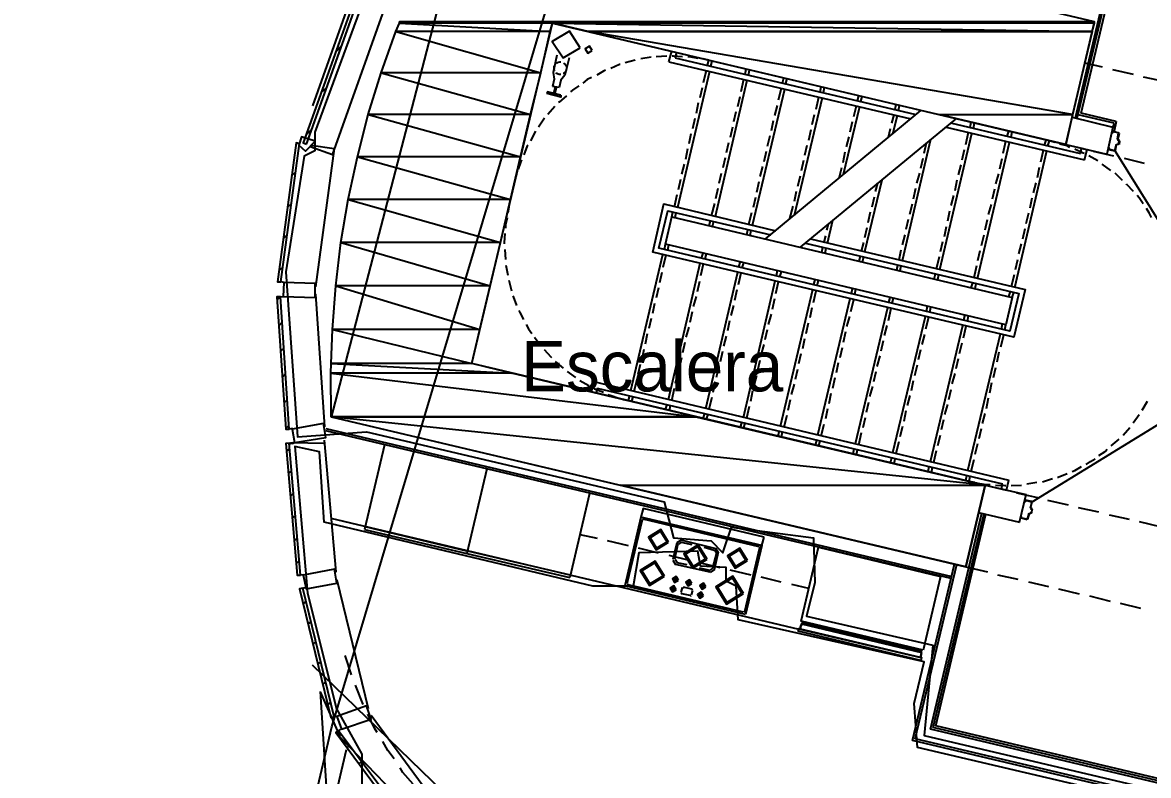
# Model space of a CAD drawing. Header units: feet. Extents: x -84 to 198, y -22 to 181.
# Drawn here: x 21.01 to 47.82, y 112.22 to 130.15 of the extents above; entities that cross this region are included whole.
import ezdxf
from ezdxf.enums import TextEntityAlignment as Align

# ---------------------------------------------------------------- set-up
doc = ezdxf.new("R2010")
doc.units = ezdxf.units.FT
for name, color, linetype in [('A-AREA-COMUN', 252, 'CONTINUOUS'), ('A-AREA-UNIDAD', 30, 'CONTINUOUS'), ('A-LINEA', 7, 'CONTINUOUS'), ('A-MURO-CONCRETO', 8, 'CONTINUOUS'), ('A-NOMBRE-ESPACIO', 2, 'CONTINUOUS')]:
    doc.layers.add(name, color=color, linetype=linetype)

msp = doc.modelspace()

# ---------------------------------------------------------------- linework, layer by layer
at = {"layer": 'A-AREA-COMUN'}
msp.add_lwpolyline([(29.28, 131.0933), (27.968, 127.5378), (27.968, 127.0933), (27.712, 126.9689), (27.28, 124.2133), (27.552, 120.2844), (29.2, 120.4089), (36.288, 118.7378), (36.512, 117.8844), (37.408, 117.8133), (37.68, 117.5289), (37.888, 118.1333), (39.84, 117.8844), (39.872, 116.8178), (39.68, 116.0178), (42.688, 115.3244), (42.48, 113.1733), (60.16, 109.0133)], dxfattribs=at)
at = {"layer": 'A-AREA-UNIDAD'}
msp.add_lwpolyline([(59.92, 108.7644), (42.32, 112.8889), (42.24, 113.9378), (42.48, 114.9333), (38.048, 115.9289), (38, 116.7289), (37.76, 116.8533), (37.76, 117.1733), (37.152, 117.2089), (37.088, 117.5644), (35.68, 117.5289), (35.552, 116.7289), (34.592, 116.7289), (28.192, 118.2578), (28.08, 119.9289), (27.488, 120.0533), (27.792, 116.5689), (28.48, 113.8133), (29.088, 112.7289), (29.088, 112.0178)], dxfattribs=at)
at = {"layer": 'A-LINEA'}
for p, q in [((36.6881, 141.2357), (28.3665, 113.3809)), ((36.6881, 141.2357), (28.3665, 113.3809)), ((36.6881, 141.2357), (28.3665, 113.3809)), ((31.7159, 133.6567), (28.3582, 120.754)), ((46.08, 127.8844), (47.4267, 133.6044)), ((46.12, 127.8711), (47.4667, 133.5378)), ((46.2133, 127.9911), (47.5067, 133.4711)), ((27.92, 128.1644), (28.9067, 130.9378)), ((28.3867, 127.0044), (29.6667, 130.5911)), ((28.48, 129.4711), (28.6133, 129.6044)), ((34.0267, 129.3111), (33.92, 128.8978)), ((35.6, 129.2578), (35.36, 129.1911)), ((35.9733, 129.3244), (35.7333, 129.2844)), ((36.3467, 129.3511), (36.0933, 129.3378)), ((36.4, 129.2178), (36.4667, 129.4711)), ((36.5467, 129.3111), (36.5867, 129.4311)), ((36.5467, 129.3111), (42.28, 127.9644)), ((37.3467, 129.2578), (37.2133, 129.2844)), ((37.32, 129.1378), (37.3467, 129.2578)), ((36.4, 129.2178), (42.16, 127.8578)), ((36.6133, 125.7511), (37.3733, 128.9911)), ((37.2267, 128.7244), (37.2933, 129.0178)), ((37.4, 129.1111), (37.4267, 129.2311)), ((38.2133, 128.9244), (38.24, 129.0444)), ((38.2933, 128.8978), (38.32, 129.0178)), ((46.3067, 129.1911), (46.72, 129.0978)), ((46.96, 129.0311), (47.4533, 128.9244)), ((33.6667, 128.8044), (33.6267, 128.6311)), ((37.5067, 125.5378), (38.2667, 128.7778)), ((38.12, 128.5111), (38.1867, 128.8044)), ((39.1067, 128.7111), (39.1333, 128.8311)), ((39.1867, 128.6978), (39.2133, 128.8178)), ((47.6933, 128.8578), (48.1867, 128.7511)), ((28.12, 128.4844), (28.2533, 128.6044)), ((33.7867, 128.6044), (33.6267, 128.6311)), ((33.6933, 128.6178), (33.6533, 128.4578)), ((33.72, 128.6178), (33.68, 128.4578)), ((37.1467, 128.3644), (37.2, 128.6044)), ((38.3867, 125.3244), (39.16, 128.5644)), ((39.0133, 128.3111), (39.08, 128.5911)), ((40, 128.4978), (40.0267, 128.6178)), ((40.08, 128.4844), (40.1067, 128.6044)), ((37.0533, 127.9911), (37.1067, 128.2444)), ((38.04, 128.1511), (38.0933, 128.3911)), ((38.92, 127.9378), (38.9867, 128.1778)), ((39.3867, 125.5644), (40.0533, 128.3644)), ((39.9067, 128.0844), (39.9733, 128.3778)), ((40.8933, 128.2844), (40.92, 128.4044)), ((40.9733, 128.2711), (41, 128.3911)), ((41.7867, 128.0844), (41.8133, 128.2044)), ((41.8667, 128.0578), (41.8933, 128.1778)), ((33.68, 128.1511), (33.52, 127.9644)), ((37.9467, 127.7911), (38, 128.0311)), ((38.6933, 124.9911), (42.4, 128.0578)), ((39.8133, 127.7244), (39.8667, 127.9644)), ((40.56, 126.5378), (40.9467, 128.1511)), ((40.8, 127.9111), (40.8667, 128.1644)), ((41.7067, 127.7511), (41.76, 127.9511)), ((41.7333, 127.4978), (41.84, 127.9378)), ((47, 127.7511), (46.1467, 127.9511)), ((47.0533, 127.7911), (46.2133, 127.9911)), ((33.44, 127.8711), (33.2933, 127.6578)), ((36.9733, 127.6311), (37.0267, 127.8711)), ((37.8667, 127.4178), (37.92, 127.6711)), ((38.84, 127.5778), (38.8933, 127.8178)), ((39.5333, 124.8044), (43.24, 127.8578)), ((40.72, 127.5511), (40.7733, 127.7911)), ((41.6267, 127.4178), (41.68, 127.6311)), ((43, 127.6578), (46.2933, 126.8844)), ((43.1067, 127.7644), (46.2, 127.0311)), ((43.5733, 127.6578), (43.6, 127.7778)), ((43.6533, 127.6311), (43.68, 127.7644)), ((46, 127.8978), (46.9733, 127.6578)), ((46.9733, 127.6578), (46.8267, 127.0178)), ((47, 127.7511), (46.9733, 127.6711)), ((47.0533, 127.7911), (47, 127.5644)), ((27.7733, 127.4844), (27.9067, 127.6178)), ((33.2267, 127.5644), (33.1067, 127.3378)), ((36.88, 127.2711), (36.9333, 127.5111)), ((38.7467, 127.2044), (38.8133, 127.4578)), ((39.7333, 127.3511), (39.7867, 127.6044)), ((40.6267, 127.1911), (40.6933, 127.4311)), ((41.96, 124.4844), (42.64, 127.3778)), ((42.8533, 124.2711), (43.6133, 127.5111)), ((43.4667, 127.2444), (43.5333, 127.5378)), ((44.4533, 127.4444), (44.4933, 127.5644)), ((44.5467, 127.4311), (44.5733, 127.5511)), ((46.9733, 127.5644), (47.12, 127.5244)), ((46.9733, 127.5511), (46.9733, 127.5511)), ((47.0805, 127.3757), (47.0954, 127.3516)), ((47.0933, 127.3644), (47.1333, 127.3511)), ((47.1067, 127.5244), (47.1067, 127.5244)), ((27.52, 127.2444), (27.5467, 127.2711)), ((28.3867, 127.0044), (27.8533, 127.1911)), ((36.8, 126.8978), (36.8533, 127.1511)), ((37.7733, 127.0578), (37.8267, 127.2978)), ((39.64, 126.9911), (39.6933, 127.2311)), ((42.48, 127.0444), (42.5333, 127.2844)), ((43.3867, 126.8844), (43.44, 127.1244)), ((43.7467, 124.0578), (44.5067, 127.2978)), ((44.36, 127.0444), (44.4267, 127.3244)), ((44.64, 123.8444), (45.4, 127.0978)), ((45.2533, 126.8311), (45.32, 127.1111)), ((45.3467, 127.2311), (45.3867, 127.3511)), ((45.4267, 127.2178), (45.4667, 127.3378)), ((45.5867, 127.2978), (45.4667, 127.3378)), ((45.8533, 127.2444), (46.8267, 127.0178)), ((45.8533, 127.2444), (46.2667, 127.1511)), ((46.2, 127.0311), (46.2267, 127.1511)), ((46.2267, 127.1511), (46.36, 127.1244)), ((46.2933, 126.8844), (46.36, 127.1244)), ((47.0533, 127.2444), (47.0267, 127.0978)), ((47.0779, 127.2572), (47.0539, 127.2424)), ((47.1067, 127.2578), (47.1067, 127.2578)), ((47.12, 127.3378), (47.12, 127.3378)), ((47.1333, 127.3378), (47.12, 127.2444)), ((37.6933, 126.6978), (37.7467, 126.9378)), ((38.6667, 126.8444), (38.72, 127.0844)), ((39.56, 126.6311), (39.6133, 126.8711)), ((40.5467, 126.8178), (40.6, 127.0711)), ((42.4, 126.6844), (42.4533, 126.9244)), ((44.28, 126.6711), (44.3333, 126.9111)), ((46.6133, 126.8578), (46.4, 126.9778)), ((46.5067, 127.0844), (46.9867, 126.9778)), ((47.0274, 127.09), (49.2642, 123.4848)), ((47.24, 126.9244), (47.72, 126.8044)), ((27.4133, 126.4978), (27.5067, 126.5911)), ((36.7067, 126.5378), (36.7733, 126.7778)), ((37.6, 126.3244), (37.6533, 126.5644)), ((38.5733, 126.4844), (38.64, 126.7244)), ((40.4533, 126.4444), (40.52, 126.6978)), ((42.3067, 126.3244), (42.3733, 126.5644)), ((43.2933, 126.5244), (43.36, 126.7644)), ((45.1733, 126.4578), (45.2267, 126.7111)), ((46.92, 126.6311), (46.72, 126.7778)), ((47.2, 126.3911), (47.0267, 126.5644)), ((32.7733, 126.5378), (32.7333, 126.4044)), ((36.6267, 126.1778), (36.68, 126.4178)), ((38.4933, 126.1111), (38.5467, 126.3644)), ((39.4667, 126.2578), (39.5333, 126.4978)), ((41.0667, 124.6978), (41.48, 126.4044)), ((41.32, 126.1244), (41.3733, 126.3244)), ((43.2133, 126.1511), (43.2667, 126.4044)), ((44.1867, 126.3111), (44.2533, 126.5511)), ((45.08, 126.0978), (45.1467, 126.3378)), ((36.5333, 125.7644), (36.6, 126.0578)), ((37.52, 125.9644), (37.5733, 126.2044)), ((39.3867, 125.8978), (39.44, 126.1378)), ((42.2267, 125.9511), (42.28, 126.2044)), ((43.12, 125.7911), (43.1867, 126.0311)), ((44.1067, 125.9511), (44.16, 126.1911)), ((27.32, 125.7511), (27.4133, 125.8444)), ((37.4133, 125.5511), (37.4933, 125.8444)), ((38.4133, 125.7511), (38.4667, 125.9911)), ((39.28, 125.4844), (39.36, 125.7778)), ((41.24, 125.7644), (41.2933, 126.0044)), ((42.1333, 125.5911), (42.2, 125.8311)), ((44.0133, 125.5778), (44.08, 125.8178)), ((45, 125.7378), (45.0533, 125.9778)), ((32.5867, 125.7511), (32.56, 125.6178)), ((36.4667, 125.5244), (36.4933, 125.6444)), ((36.5467, 125.5111), (36.5733, 125.6311)), ((38.3067, 125.3511), (38.3733, 125.6311)), ((41.1467, 125.3911), (41.2, 125.6444)), ((43.04, 125.4311), (43.0933, 125.6711)), ((44.9067, 125.3644), (44.9733, 125.6178)), ((37.36, 125.3111), (37.3867, 125.4311)), ((37.44, 125.2978), (37.4667, 125.4178)), ((38.2533, 125.0978), (38.28, 125.2178)), ((40.16, 125.2044), (40.2, 125.3511)), ((40.1733, 124.8978), (40.3067, 125.4444)), ((41.0667, 125.0311), (41.12, 125.2711)), ((42.0533, 125.2311), (42.1067, 125.4711)), ((42.96, 125.0578), (43.0133, 125.2978)), ((43.9333, 125.2178), (43.9867, 125.4578)), ((44.8267, 125.0044), (44.88, 125.2444)), ((27.2133, 125.0044), (27.3067, 125.0978)), ((38.3333, 125.0844), (38.36, 125.2044)), ((40.0933, 124.9244), (40.1333, 125.0711)), ((41.96, 124.8578), (42.0267, 125.0978)), ((43.84, 124.8444), (43.9067, 125.0978)), ((32.4933, 124.7511), (32.5067, 124.5111)), ((36.2933, 124.7511), (36.32, 124.8711)), ((36.3733, 124.7378), (36.4, 124.8578)), ((40.04, 124.6844), (40.0667, 124.8044)), ((40.12, 124.6578), (40.1467, 124.7778)), ((40.9867, 124.7111), (41.04, 124.9111)), ((41.88, 124.4978), (41.9333, 124.7378)), ((42.8667, 124.6978), (42.92, 124.9378)), ((43.76, 124.4844), (43.8133, 124.7244)), ((44.7333, 124.6444), (44.8, 124.8844)), ((35.4933, 121.3911), (36.2533, 124.6311)), ((36.2667, 124.3244), (36.3333, 124.6178)), ((36.3867, 121.1778), (37.1467, 124.4178)), ((37.1733, 124.5378), (37.2133, 124.6578)), ((37.2667, 124.5244), (37.2933, 124.6444)), ((38.0667, 124.3378), (38.1067, 124.4578)), ((38.1467, 124.3111), (38.1867, 124.4311)), ((40.9333, 124.4711), (40.96, 124.5911)), ((41.0133, 124.4444), (41.04, 124.5778)), ((42.7733, 124.2844), (42.84, 124.5778)), ((44.6533, 124.2711), (44.7067, 124.5111)), ((27.12, 124.2444), (27.2133, 124.3378)), ((32.52, 124.3778), (32.56, 124.1378)), ((36.1867, 123.9644), (36.24, 124.2044)), ((37.16, 124.1244), (37.2267, 124.4044)), ((37.28, 120.9644), (38.04, 124.2044)), ((38.0533, 123.9111), (38.12, 124.1911)), ((38.96, 124.1244), (38.9867, 124.2444)), ((39.04, 124.0978), (39.08, 124.2178)), ((41.8267, 124.2578), (41.8533, 124.3778)), ((41.8267, 124.2578), (41.84, 124.3511)), ((41.9067, 124.2444), (41.9333, 124.3644)), ((42.72, 124.0444), (42.7467, 124.1644)), ((42.8, 124.0311), (42.8267, 124.1511)), ((43.6667, 124.0844), (43.7333, 124.3644)), ((44.56, 123.8711), (44.6267, 124.1511)), ((27.24, 123.9644), (27.16, 123.9778)), ((32.5867, 124.0178), (32.6533, 123.7644)), ((37.08, 123.7511), (37.1333, 123.9911)), ((38.1733, 120.7511), (38.9333, 124.0044)), ((38.9467, 123.6978), (39.0133, 123.9778)), ((39.8533, 123.9111), (39.88, 124.0311)), ((39.9333, 123.8844), (39.96, 124.0178)), ((43.6, 123.8311), (43.64, 123.9511)), ((43.6933, 123.8178), (43.72, 123.9378)), ((27.0667, 123.5511), (27.1467, 123.6178)), ((27.1467, 123.6178), (27.2267, 123.6311)), ((27.9867, 123.8578), (27.9733, 123.8578)), ((36.1067, 123.6044), (36.16, 123.8444)), ((36.9867, 123.3911), (37.0533, 123.6311)), ((37.9733, 123.5378), (38.0267, 123.7911)), ((39.0533, 120.5378), (39.8267, 123.7911)), ((39.84, 123.4844), (39.9067, 123.7644)), ((40.7467, 123.6978), (40.7733, 123.8178)), ((40.8267, 123.6844), (40.8533, 123.8044)), ((44.4933, 123.6311), (44.5333, 123.7511)), ((44.5733, 123.6044), (44.6133, 123.7244)), ((36.0133, 123.2311), (36.0667, 123.4711)), ((37.88, 123.1778), (37.9467, 123.4178)), ((38.8667, 123.3244), (38.92, 123.5778)), ((39.76, 123.1244), (39.8133, 123.3644)), ((39.9467, 120.3378), (40.72, 123.5778)), ((40.7333, 123.2711), (40.8, 123.5511)), ((40.84, 120.1244), (41.6133, 123.3644)), ((41.6267, 123.0578), (41.6933, 123.3511)), ((41.64, 123.4844), (41.6667, 123.6044)), ((41.72, 123.4711), (41.7467, 123.5911)), ((42.5333, 123.2711), (42.56, 123.4044)), ((42.6133, 123.2578), (42.64, 123.3778)), ((35.9333, 122.8711), (35.9867, 123.1111)), ((36.9067, 123.0178), (36.96, 123.2711)), ((38.7733, 122.9644), (38.84, 123.2044)), ((40.64, 122.9111), (40.7067, 123.1511)), ((41.7333, 119.9111), (42.5067, 123.1511)), ((42.52, 122.8578), (42.5867, 123.1378)), ((43.4267, 123.0711), (43.4533, 123.1911)), ((43.5067, 123.0444), (43.5333, 123.1644)), ((27.12, 122.9378), (27.1867, 123.0178)), ((36.8133, 122.6578), (36.88, 122.8978)), ((37.8, 122.8178), (37.8533, 123.0578)), ((38.6933, 122.6044), (38.7467, 122.8444)), ((39.6667, 122.7511), (39.72, 123.0044)), ((41.5333, 122.6978), (41.6, 122.9378)), ((42.6267, 119.6978), (43.4, 122.9378)), ((43.4133, 122.6444), (43.48, 122.9244)), ((44.32, 122.8578), (44.3467, 122.9778)), ((44.4, 122.8311), (44.4267, 122.9511)), ((35.84, 122.4978), (35.8933, 122.7511)), ((36.7333, 122.2978), (36.7867, 122.5378)), ((37.7067, 122.4444), (37.7733, 122.6844)), ((39.5867, 122.3911), (39.64, 122.6311)), ((40.56, 122.5378), (40.6133, 122.7911)), ((41.4533, 122.3378), (41.5067, 122.5778)), ((42.4267, 122.4844), (42.4933, 122.7244)), ((43.52, 119.4844), (44.2933, 122.7378)), ((44.3067, 122.4311), (44.3733, 122.7111)), ((27.16, 122.3244), (27.24, 122.4044)), ((35.76, 122.1378), (35.8133, 122.3778)), ((37.6267, 122.0844), (37.68, 122.3244)), ((38.6, 122.2311), (38.6667, 122.4844)), ((39.4933, 122.0311), (39.5467, 122.2711)), ((40.48, 122.1778), (40.5333, 122.4178)), ((42.3467, 122.1244), (42.4, 122.3644)), ((43.32, 122.2711), (43.3867, 122.5244)), ((44.2133, 122.0711), (44.2667, 122.3111)), ((33.6933, 122.0844), (33.88, 121.9244)), ((35.6667, 121.7778), (35.72, 122.0178)), ((36.6533, 121.9244), (36.7067, 122.1778)), ((38.52, 121.8711), (38.5733, 122.1111)), ((40.3867, 121.8178), (40.44, 122.0578)), ((41.36, 121.9644), (41.4267, 122.2178)), ((42.2533, 121.7511), (42.32, 122.0044)), ((43.24, 121.9111), (43.2933, 122.1511)), ((27.2, 121.7111), (27.28, 121.7911)), ((33.9733, 121.8444), (34.1733, 121.6978)), ((36.56, 121.5644), (36.6133, 121.8044)), ((37.5333, 121.7111), (37.6, 121.9644)), ((38.4267, 121.5111), (38.4933, 121.7511)), ((39.4133, 121.6578), (39.4667, 121.8978)), ((41.28, 121.6044), (41.3333, 121.8444)), ((43.1467, 121.5511), (43.2133, 121.7911)), ((44.1333, 121.6978), (44.1867, 121.9378)), ((34.28, 121.6311), (34.4933, 121.5111)), ((34.6, 121.6044), (34.5467, 121.3511)), ((34.6, 121.6044), (44.4933, 119.2578)), ((35.5733, 121.3644), (35.64, 121.6578)), ((37.4533, 121.3511), (37.5067, 121.5911)), ((39.32, 121.2978), (39.3867, 121.5378)), ((40.3067, 121.4444), (40.36, 121.6978)), ((41.1867, 121.2444), (41.2533, 121.4844)), ((42.1733, 121.3911), (42.2267, 121.6311)), ((44.04, 121.3378), (44.0933, 121.5778)), ((34.6933, 121.4444), (34.6667, 121.3244)), ((34.6933, 121.4444), (44.3467, 119.1644)), ((35.44, 121.1511), (35.4667, 121.2711)), ((35.52, 121.1244), (35.5467, 121.2444)), ((36.4667, 121.1511), (36.5333, 121.4444)), ((37.36, 120.9511), (37.4267, 121.2311)), ((38.3467, 121.1378), (38.4, 121.3911)), ((40.2133, 121.0844), (40.2667, 121.3244)), ((42.08, 121.0311), (42.1467, 121.2711)), ((43.0667, 121.1778), (43.12, 121.4178)), ((43.96, 120.9644), (44.0133, 121.2178)), ((27.24, 121.0978), (27.32, 121.1778)), ((35.3067, 121.1778), (35.44, 121.1511)), ((36.32, 120.9378), (36.36, 121.0578)), ((36.4133, 120.9111), (36.44, 121.0311)), ((38.2533, 120.7378), (38.32, 121.0178)), ((39.24, 120.9244), (39.2933, 121.1778)), ((40.1333, 120.7244), (40.1867, 120.9644)), ((41.1067, 120.8711), (41.16, 121.1111)), ((42.9733, 120.8178), (43.04, 121.0578)), ((48.6558, 120.9507), (45.0408, 118.73)), ((47.6667, 120.9244), (47.8, 121.1378)), ((28.36, 120.7644), (43.4667, 117.1911)), ((37.2133, 120.7244), (37.2533, 120.8444)), ((37.2933, 120.6978), (37.3333, 120.8311)), ((39.1467, 120.5244), (39.2133, 120.8044)), ((41.0267, 120.5111), (41.08, 120.7511)), ((42, 120.6578), (42.0533, 120.9111)), ((42.8933, 120.4578), (42.9467, 120.6978)), ((43.8667, 120.6044), (43.9333, 120.8444)), ((47.4533, 120.6178), (47.6, 120.8178)), ((27.28, 120.4844), (27.36, 120.5644)), ((27.44, 120.4844), (27.36, 120.4711)), ((28.2, 120.5244), (28.1867, 120.5244)), ((28.2267, 120.4844), (43.1333, 116.9644)), ((43.12, 116.9111), (28.2267, 120.4311)), ((38.1067, 120.5111), (38.1333, 120.6311)), ((38.1867, 120.4978), (38.2133, 120.6178)), ((39, 120.2978), (39.0267, 120.4178)), ((39.08, 120.2844), (39.1067, 120.4044)), ((40.0267, 120.3111), (40.0933, 120.5911)), ((40.92, 120.0978), (40.9867, 120.3911)), ((41.9067, 120.2978), (41.9733, 120.5378)), ((43.7867, 120.2444), (43.84, 120.4844)), ((47.2133, 120.3244), (47.3733, 120.5111)), ((27.4267, 120.1244), (27.3467, 120.1111)), ((27.36, 120.1378), (27.44, 120.1511)), ((27.4267, 120.1244), (27.4933, 120.1511)), ((27.4267, 120.1511), (28.1733, 120.1378)), ((28.1867, 120.2044), (28.4667, 117.0711)), ((28.2133, 120.3511), (28.2267, 120.3511)), ((39.8933, 120.0844), (39.92, 120.2178)), ((39.9733, 120.0711), (40, 120.1911)), ((41.8133, 119.8978), (41.88, 120.1778)), ((42.8, 120.0844), (42.8667, 120.3244)), ((43.6933, 119.8711), (43.76, 120.1244)), ((46.9333, 120.0711), (47.12, 120.2311)), ((27.2933, 119.9511), (27.3733, 120.0044)), ((29.6267, 120.0978), (29.1467, 118.0844)), ((40.7867, 119.8844), (40.8133, 120.0044)), ((40.8667, 119.8578), (40.8933, 119.9778)), ((42.7067, 119.6844), (42.7733, 119.9644)), ((41.68, 119.6711), (41.7067, 119.7911)), ((41.76, 119.6444), (41.7867, 119.7644)), ((43.6, 119.4711), (43.6667, 119.7511)), ((27.3333, 119.4178), (27.4133, 119.4711)), ((32.0667, 119.5244), (31.5867, 117.5111)), ((32.0667, 119.5244), (31.5867, 117.5111)), ((42.5733, 119.4578), (42.6, 119.5778)), ((42.6533, 119.4311), (42.68, 119.5644)), ((43.4667, 119.2444), (43.4933, 119.3644)), ((43.5467, 119.2311), (43.5733, 119.3511)), ((43.4667, 117.1911), (43.9333, 119.1378)), ((43.5467, 119.2311), (43.68, 119.2044)), ((43.9333, 119.1378), (44.9067, 118.9111)), ((43.9333, 119.1378), (44.44, 119.0178)), ((44.32, 119.0444), (44.3467, 119.1644)), ((44.44, 119.0178), (44.4933, 119.2578)), ((44.5467, 119.1244), (44.8, 119.1378)), ((44.92, 119.1644), (45.16, 119.2044)), ((45.2933, 119.2178), (45.5333, 119.2978)), ((27.3867, 118.8844), (27.4667, 118.9378)), ((34.5067, 118.9378), (34.04, 116.9378)), ((44.68, 118.9511), (45.1733, 118.8444)), ((44.7467, 118.2578), (44.9067, 118.9111)), ((45.0133, 118.5911), (45.0533, 118.7378)), ((45.0139, 118.589), (45.0287, 118.565)), ((45.0267, 118.5911), (45.0267, 118.5911)), ((45.0533, 118.5778), (45.0267, 118.5778)), ((45.04, 118.7378), (45.04, 118.7378)), ((45.4133, 118.7778), (45.9067, 118.6711)), ((46.1467, 118.6044), (46.6267, 118.4978)), ((27.4267, 118.3511), (27.5067, 118.4044)), ((28.3467, 118.3511), (39.4933, 115.7111)), ((35.7333, 118.3778), (35.3467, 116.7378)), ((35.76, 118.3111), (35.4, 116.7911)), ((38.6133, 117.6978), (35.7333, 118.3778)), ((35.7979, 118.3239), (35.7739, 118.309)), ((38.5467, 117.6711), (35.7867, 118.3244)), ((42.6267, 113.3244), (43.8533, 118.4711)), ((42.6933, 113.3644), (43.9067, 118.4578)), ((43.7733, 118.4844), (44.7467, 118.2578)), ((44.9333, 118.3244), (44.9333, 118.3244)), ((44.9979, 118.4706), (44.9739, 118.4557)), ((45, 118.4711), (45.0267, 118.4578)), ((45.0267, 118.4711), (45.0267, 118.4711)), ((46.88, 118.4311), (47.36, 118.3244)), ((47.6, 118.2711), (48.0933, 118.1511)), ((29.1467, 118.0844), (31.5867, 117.5111)), ((29.16, 118.1511), (31.6133, 117.5644)), ((27.48, 117.8178), (27.56, 117.8711)), ((34.28, 117.9644), (34.6933, 117.8711)), ((34.9333, 117.8178), (35.4267, 117.6978)), ((36.5867, 117.7644), (36.4933, 117.3644)), ((36.6133, 117.7378), (36.5333, 117.3778)), ((36.6933, 117.8288), (36.589, 117.7644)), ((36.7005, 117.7762), (36.6283, 117.7316)), ((36.68, 117.8311), (37.52, 117.6311)), ((36.6933, 117.7778), (36.9467, 117.7244)), ((31.5867, 117.5111), (34.04, 116.9378)), ((34.0533, 116.9911), (31.6133, 117.5644)), ((35.6667, 117.6444), (36.1467, 117.5244)), ((36.4, 117.4711), (36.88, 117.3511)), ((37.24, 117.6578), (37.48, 117.5911)), ((37.5333, 117.5244), (37.44, 117.1644)), ((37.5733, 117.5378), (37.48, 117.1244)), ((37.5317, 117.5173), (37.4871, 117.5895)), ((37.5843, 117.5245), (37.52, 117.6288)), ((38.56, 117.6444), (38.2, 116.1244)), ((38.6133, 117.6978), (38.2267, 116.0578)), ((38.5728, 117.6465), (38.5579, 117.6706)), ((27.52, 117.2844), (27.6, 117.3244)), ((36.4957, 117.3511), (36.56, 117.2468)), ((36.5467, 117.2578), (37.3733, 117.0711)), ((36.5483, 117.3716), (36.5929, 117.2994)), ((36.5867, 117.2978), (36.8267, 117.2444)), ((37.12, 117.2978), (37.6133, 117.1778)), ((42.2, 113.0578), (43.2, 117.2578)), ((42.2667, 113.0978), (43.2533, 117.2444)), ((43.4667, 117.1911), (43.9867, 117.0711)), ((27.7067, 117.0044), (27.6267, 116.9911)), ((28.4667, 117.0711), (28.4533, 117.0578)), ((36.5467, 116.9111), (36.5333, 116.8444)), ((36.56, 116.9111), (36.5467, 116.8444)), ((36.56, 116.9111), (36.56, 116.9111)), ((37.12, 117.1644), (37.3733, 117.1111)), ((37.3795, 117.1127), (37.4517, 117.1573)), ((37.3867, 117.0601), (37.491, 117.1245)), ((37.8533, 117.1244), (38.3467, 117.0044)), ((38.5867, 116.9511), (39.0667, 116.8311)), ((44.2267, 117.0044), (44.7067, 116.8978)), ((27.68, 116.6844), (27.76, 116.7111)), ((38.2267, 116.0578), (35.3467, 116.7378)), ((35.4139, 116.789), (35.4287, 116.765)), ((38.1733, 116.1111), (35.4267, 116.7644)), ((36.4933, 116.6978), (36.48, 116.6311)), ((36.52, 116.6978), (36.4933, 116.6178)), ((36.5067, 116.6978), (36.5067, 116.6978)), ((36.6933, 116.5778), (36.72, 116.6978)), ((36.7446, 116.6972), (36.7205, 116.6824)), ((36.9467, 116.6578), (36.7467, 116.7111)), ((36.8667, 116.8444), (36.8533, 116.7644)), ((36.88, 116.8311), (36.8667, 116.7644)), ((36.88, 116.8444), (36.88, 116.8444)), ((36.9595, 116.6332), (36.9446, 116.6572)), ((37.2133, 116.7644), (37.2, 116.6844)), ((39.32, 116.7778), (39.72, 116.6844)), ((44.96, 116.8311), (45.44, 116.7244)), ((45.68, 116.6711), (46.1733, 116.5511)), ((36.6939, 116.5757), (36.7087, 116.5516)), ((36.9067, 116.5111), (36.7067, 116.5511)), ((36.9087, 116.4983), (36.9328, 116.5132)), ((36.96, 116.6311), (36.9333, 116.5244)), ((37.1467, 116.5378), (37.1333, 116.4711)), ((37.16, 116.5378), (37.1467, 116.4711)), ((37.16, 116.5378), (37.16, 116.5378)), ((46.4133, 116.4978), (46.9067, 116.3778)), ((27.6933, 116.3111), (27.76, 116.3644)), ((38.1887, 116.1116), (38.2128, 116.1265)), ((47.1467, 116.3244), (47.6267, 116.2044)), ((27.8, 115.8311), (27.88, 115.8844)), ((42.4, 115.1911), (39.5867, 115.8578)), ((42.4, 115.1911), (39.5867, 115.8578)), ((39.5733, 115.8311), (42.4, 115.1644)), ((39.5733, 115.8311), (42.4, 115.1644)), ((27.92, 115.3511), (28, 115.4044)), ((28.84, 114.6178), (28.6933, 115.0844)), ((27.9041, 114.8579), (34.5065, 108.473)), ((28.04, 114.8711), (28.1067, 114.9244)), ((28.1467, 114.3911), (28.2267, 114.4444)), ((29.12, 113.9111), (28.9333, 114.3778)), ((28.0933, 114.2178), (28.56, 113.1511)), ((29.1924, 96.7574), (28.1027, 114.2207)), ((28.2667, 113.9111), (28.3467, 113.9644)), ((29.24, 113.8178), (29.2267, 113.8178)), ((28.4933, 113.6311), (28.4267, 113.6178)), ((29.28, 113.6311), (29.2933, 113.6444)), ((29.3067, 113.6578), (31.1867, 111.1111)), ((21.0069, 82.2403), (28.3763, 113.3838)), ((21.0069, 82.2403), (28.3763, 113.3838)), ((21.0069, 82.2403), (28.3763, 113.3838)), ((28.5333, 113.2844), (28.6, 113.3378)), ((62.6267, 108.5911), (42.6267, 113.3244)), ((62.68, 108.6311), (42.6933, 113.3644)), ((28.56, 113.1451), (32.2288, 109.3636)), ((28.7333, 112.8844), (28.8, 112.9378)), ((62.2, 108.3378), (42.2, 113.0578)), ((62.2533, 108.3778), (42.2667, 113.0978)), ((21.5623, 82.5607), (28.7251, 112.8443)), ((29.0267, 112.4978), (29.08, 112.5511))]:
    msp.add_line(p, q, dxfattribs=at)
for points in [[(43.4667, 117.1911), (43.9333, 119.1378), (31.7067, 122.0311), (33.6267, 130.1378), (45.8533, 127.2444), (46.5333, 130.1644), (31.72, 133.6711)], [(27.7733, 127.2578), (29.0533, 130.8578), (28.9733, 130.8844), (27.6933, 127.2844), (27.7733, 127.2578)], [(34.2842, 129.5462), (34.0285, 129.9423), (33.6225, 129.7027), (33.8781, 129.3066), (34.2842, 129.5462)], [(34.571, 129.4845), (34.5066, 129.5888), (34.4023, 129.5244), (34.4667, 129.4201), (34.571, 129.4845)], [(33.7333, 129.3778), (33.64, 128.9644), (33.6667, 128.8044)], [(36.72, 129.3378), (36.5067, 129.3511), (36.48, 129.3511)], [(37.0933, 129.2978), (36.9333, 129.3244), (36.8533, 129.3378)], [(33.68, 129.0044), (33.6667, 129.0311), (33.6667, 129.0578), (33.6667, 129.0844), (33.6667, 129.1111), (33.68, 129.1244)], [(33.72, 129.1778), (33.7467, 129.1911), (33.7733, 129.2044), (33.8, 129.2178), (33.8267, 129.2178)], [(33.96, 129.0311), (33.9467, 129.0044), (33.9333, 128.9778), (33.92, 128.9511), (33.8933, 128.9378), (33.88, 128.9378)], [(33.8933, 129.1911), (33.9067, 129.1778), (33.92, 129.1644), (33.9467, 129.1378), (33.96, 129.1111), (33.96, 129.0844)], [(34.8933, 129.0178), (34.84, 128.9911), (34.68, 128.8978)], [(35.24, 129.1511), (35.2267, 129.1511), (35.0133, 129.0578)], [(33.8267, 128.9111), (33.8133, 128.9111), (33.7867, 128.9111), (33.76, 128.9244), (33.7333, 128.9378), (33.7067, 128.9511)], [(33.92, 128.8978), (33.8267, 128.7778), (33.7867, 128.6044)], [(34.56, 128.8444), (34.4533, 128.7911), (34.3467, 128.7111)], [(33.8267, 128.4178), (33.5067, 128.4978), (33.4933, 128.4578)], [(33.8267, 128.4178), (33.8267, 128.3778), (33.4933, 128.4578)], [(34.2533, 128.6444), (34.1067, 128.5378), (34.0533, 128.4978)], [(33.96, 128.4044), (33.7867, 128.2578), (33.7733, 128.2444)], [(27.5867, 127.2311), (27.7467, 127.0844), (27.9733, 127.3244), (27.6533, 127.4311), (27.5867, 127.2311)], [(47.08, 127.3778), (47.1067, 127.5244), (46.9733, 127.5511), (46.96, 127.5244), (46.96, 127.5511)], [(47.12, 127.5111), (47.0933, 127.3778), (47.0933, 127.3778)], [(27.16, 123.9778), (27.6, 127.2711), (27.52, 127.2844), (27.08, 123.9778), (27.16, 123.9778)], [(27.88, 127.2311), (28.4267, 127.1511), (27.9867, 123.8578)], [(33.04, 127.2311), (33.0267, 127.2178), (32.9467, 127.0044)], [(45.9467, 127.1778), (45.88, 127.2178), (45.7067, 127.2578)], [(46.2933, 127.0311), (46.2667, 127.0444), (46.0667, 127.1378)], [(47.0533, 127.2444), (47.0133, 127.0978), (46.8667, 127.1378), (46.88, 127.1644), (46.8667, 127.1644), (46.8667, 127.1378), (46.8667, 127.1378)], [(46.8667, 127.1244), (47.0133, 127.0978), (47.0133, 127.0978)], [(47.1067, 127.2444), (47.0667, 127.2444), (47.0667, 127.2444)], [(47.08, 127.2578), (47.1067, 127.2578), (47.12, 127.3378), (47.0933, 127.3511)], [(32.8933, 126.8844), (32.8667, 126.8178), (32.8133, 126.6578)], [(47.4667, 126.1244), (47.3067, 126.2978), (47.2933, 126.3111)], [(47.6933, 125.8311), (47.6, 125.9778), (47.5467, 126.0311)], [(39.7733, 125.0044), (44.88, 123.7911), (44.6133, 122.6578), (36.0133, 124.6844), (36.28, 125.8311), (38.9467, 125.1911)], [(32.5467, 125.4978), (32.5067, 125.3378), (32.5067, 125.2578)], [(39.6533, 124.8978), (44.7333, 123.6978), (44.52, 122.8044), (36.16, 124.7778), (36.3733, 125.6711), (38.8267, 125.0978)], [(36.32, 124.8711), (36.4667, 125.5244), (44.5733, 123.6044), (44.4267, 122.9511), (36.32, 124.8711)], [(47.8933, 125.5111), (47.84, 125.6178), (47.7733, 125.7244)], [(32.4933, 125.1244), (32.48, 124.9111), (32.48, 124.8844)], [(27.9733, 123.9378), (27.2267, 123.9644), (27.2133, 123.6311), (27.9733, 123.6044), (27.9733, 123.9378)], [(27.36, 120.4711), (27.1467, 123.6178), (27.0667, 123.6178), (27.28, 120.4711), (27.36, 120.4711)], [(27.9733, 123.6844), (27.9867, 123.6844), (28.2, 120.5244)], [(32.68, 123.6444), (32.6933, 123.6311), (32.7733, 123.4178)], [(32.8267, 123.2978), (32.8533, 123.2444), (32.9333, 123.0844)], [(33, 122.9644), (33.0533, 122.8578), (33.1333, 122.7511)], [(33.2, 122.6578), (33.3067, 122.5111), (33.3467, 122.4578)], [(33.4267, 122.3644), (33.5867, 122.1911), (33.6, 122.1778)], [(34.6, 121.4444), (34.6267, 121.4311), (34.84, 121.3511)], [(34.9467, 121.2978), (35.0267, 121.2711), (35.1867, 121.2178)], [(28.1733, 120.6044), (27.4267, 120.4711), (27.48, 120.1511), (28.2267, 120.2711), (28.1733, 120.6044)], [(27.6267, 116.9911), (27.36, 120.1378), (27.28, 120.1244), (27.5467, 116.9911), (27.6267, 116.9911)], [(46.64, 119.8444), (46.7867, 119.9378), (46.84, 119.9911)], [(46.3333, 119.6311), (46.44, 119.6978), (46.5467, 119.7644)], [(45.6533, 119.3244), (45.6667, 119.3244), (45.88, 119.4178)], [(46, 119.4578), (46.0667, 119.4844), (46.2267, 119.5778)], [(43.8, 119.1778), (43.96, 119.1511), (44.0533, 119.1511)], [(44.1733, 119.1378), (44.4, 119.1244), (44.4267, 119.1244)], [(38.6667, 117.8978), (35.7867, 118.5778), (35.7333, 118.3778), (38.6133, 117.6978), (38.6667, 117.8978)], [(44.88, 118.7778), (44.88, 118.7511), (44.8933, 118.7511), (44.8933, 118.7778), (45.04, 118.7378), (45, 118.5911)], [(45.04, 118.7511), (44.8933, 118.7778), (44.8933, 118.7778)], [(45.0133, 118.5778), (45.0533, 118.5644), (45.0267, 118.4711), (45, 118.4844)], [(45.04, 118.4711), (45.0533, 118.5644), (45.0533, 118.5644)], [(62.7467, 108.6711), (42.76, 113.4044), (43.9467, 118.4444)], [(44.9733, 118.4711), (44.9333, 118.3244), (44.8, 118.3511), (44.8, 118.3778), (44.7867, 118.3911), (44.7867, 118.3644)], [(44.9333, 118.3111), (44.8, 118.3511), (44.8, 118.3511)], [(44.9467, 118.3244), (44.9867, 118.4578), (44.9867, 118.4578)], [(36.3934, 117.781), (36.2101, 118.0778), (35.9133, 117.8946), (36.0965, 117.5977), (36.3934, 117.781)], [(36.3544, 117.7902), (36.2009, 118.0389), (35.9522, 117.8854), (36.1058, 117.6367), (36.3544, 117.7902)], [(37.3123, 117.3718), (37.0993, 117.7167), (36.7544, 117.5038), (36.9673, 117.1588), (37.3123, 117.3718)], [(37.2734, 117.381), (37.0901, 117.6778), (36.7933, 117.4946), (36.9765, 117.1977), (37.2734, 117.381)], [(38.2734, 117.341), (38.0901, 117.6378), (37.7933, 117.4546), (37.9765, 117.1577), (38.2734, 117.341)], [(38.2344, 117.3502), (38.0809, 117.5989), (37.8322, 117.4454), (37.9858, 117.1967), (38.2344, 117.3502)], [(42.4533, 115.2044), (39.5467, 115.8978), (39.96, 117.6578), (42.8667, 116.9644), (42.4533, 115.2044)], [(36.2986, 116.9687), (36.0757, 117.3297), (35.7147, 117.1068), (35.9376, 116.7458), (36.2986, 116.9687)], [(36.2597, 116.9779), (36.0665, 117.2908), (35.7537, 117.0976), (35.9468, 116.7848), (36.2597, 116.9779)], [(28.44, 117.1378), (27.6933, 116.9911), (27.76, 116.6711), (28.4933, 116.8044), (28.44, 117.1378)], [(36.6247, 116.8742), (36.5702, 116.9625), (36.482, 116.908), (36.5365, 116.8197), (36.6247, 116.8742)], [(36.5987, 116.8804), (36.5641, 116.9365), (36.5079, 116.9019), (36.5426, 116.8457), (36.5987, 116.8804)], [(38.1775, 116.5595), (37.9249, 116.9686), (37.5158, 116.7161), (37.7684, 116.3069), (38.1775, 116.5595)], [(38.1386, 116.5687), (37.9157, 116.9297), (37.5547, 116.7068), (37.7776, 116.3458), (38.1386, 116.5687)], [(28.4267, 113.6178), (27.68, 116.6844), (27.6, 116.6711), (28.3467, 113.6044), (28.4267, 113.6178)], [(28.48, 116.8844), (28.4933, 116.8844), (29.24, 113.8178)], [(36.5714, 116.6476), (36.5169, 116.7358), (36.4286, 116.6813), (36.4831, 116.5931), (36.5714, 116.6476)], [(36.5454, 116.6537), (36.5107, 116.7099), (36.4546, 116.6752), (36.4893, 116.619), (36.5454, 116.6537)], [(36.9447, 116.7942), (36.8902, 116.8825), (36.802, 116.828), (36.8565, 116.7397), (36.9447, 116.7942)], [(36.9187, 116.8004), (36.8841, 116.8565), (36.8279, 116.8219), (36.8626, 116.7657), (36.9187, 116.8004)], [(37.278, 116.7142), (37.2235, 116.8025), (37.1353, 116.748), (37.1898, 116.6597), (37.278, 116.7142)], [(37.2521, 116.7204), (37.2174, 116.7765), (37.1613, 116.7419), (37.1959, 116.6857), (37.2521, 116.7204)], [(37.1733, 116.6978), (37.2, 116.7644), (37.2, 116.7644)], [(37.2247, 116.5009), (37.1702, 116.5891), (37.082, 116.5347), (37.1365, 116.4464), (37.2247, 116.5009)], [(37.1987, 116.507), (37.1641, 116.5632), (37.1079, 116.5285), (37.1426, 116.4724), (37.1987, 116.507)], [(42.4, 115.0311), (42.4133, 115.1111), (42.4, 115.1378), (42.4133, 115.1511), (42.4, 115.1644), (42.4133, 115.1778), (42.4, 115.1911), (42.4133, 115.2044), (42.4133, 115.2178), (39.5733, 115.8844), (39.5867, 115.8578), (39.5733, 115.8578), (39.5733, 115.8311), (39.56, 115.8311), (39.56, 115.8044), (39.5333, 115.7911), (39.52, 115.7111), (42.4, 115.0311)], [(42.4, 115.0311), (42.4133, 115.1111), (42.4, 115.1378), (42.4133, 115.1511), (42.4, 115.1644), (42.4133, 115.1778), (42.4, 115.1911), (42.4133, 115.2044), (42.4133, 115.2178), (39.5733, 115.8844), (39.5867, 115.8578), (39.5733, 115.8578), (39.5733, 115.8311), (39.56, 115.8311), (39.56, 115.8044), (39.5333, 115.7911), (39.52, 115.7111), (42.4, 115.0311)], [(39.48, 115.6578), (39.4933, 115.7244), (42.4133, 115.0311), (42.4, 114.9644), (39.48, 115.6578)], [(39.48, 115.6578), (39.4933, 115.7244), (42.4133, 115.0311), (42.4, 114.9644), (39.48, 115.6578)], [(39.5333, 115.7111), (39.56, 115.8311), (42.4133, 115.1511), (42.3867, 115.0311), (39.5333, 115.7111)], [(39.5333, 115.7111), (39.56, 115.8311), (42.4133, 115.1511), (42.3867, 115.0311), (39.5333, 115.7111)], [(29.2, 113.8844), (28.4933, 113.6311), (28.6, 113.3244), (29.3067, 113.5644), (29.2, 113.8844)], [(29.4533, 113.2444), (29.3867, 113.3511), (29.2267, 113.6844)], [(30.52, 110.6178), (28.5333, 113.2844), (28.4667, 113.2444), (30.4533, 110.5644), (30.52, 110.6178)], [(29.8533, 112.6178), (29.7067, 112.8178), (29.5867, 113.0311)], [(30.3067, 112.0178), (30.0667, 112.2978), (30, 112.4044)]]:
    msp.add_lwpolyline(points, dxfattribs=at)
at = {"layer": 'A-MURO-CONCRETO'}
for points in [[(29.9867, 130.1378), (33.5733, 129.9378), (29.8933, 129.9378), (29.9867, 130.1378), (29.9867, 130.1378)], [(46.5333, 130.1644), (29.9867, 130.1644), (46.5333, 130.1378), (46.5333, 130.1644)], [(29.9867, 130.1644), (46.5333, 130.1378), (29.9867, 130.1378), (29.9867, 130.1644), (29.9867, 130.1644)], [(33.6267, 130.1378), (29.9867, 130.1378), (33.5733, 129.9378), (33.6267, 130.1378)], [(46.5333, 130.1378), (33.6267, 130.1378), (46.48, 129.9378), (46.5333, 130.1378)], [(33.6267, 130.1378), (46.48, 129.9378), (34.48, 129.9378), (33.6267, 130.1378), (33.6267, 130.1378)], [(29.8933, 129.9378), (33.3467, 128.9511), (29.5467, 128.9511), (29.8933, 129.9378), (29.8933, 129.9378)], [(33.5733, 129.9378), (29.8933, 129.9378), (33.3467, 128.9511), (33.5733, 129.9378)], [(34.48, 129.9378), (42.8267, 127.9644), (46.0133, 127.9644), (34.48, 129.9378)], [(34.48, 129.9378), (46.48, 129.9378), (46.0133, 127.9644), (34.48, 129.9378), (34.48, 129.9378)], [(29.5467, 128.9511), (33.1067, 127.9644), (29.24, 127.9644), (29.5467, 128.9511), (29.5467, 128.9511)], [(33.3467, 128.9511), (29.5467, 128.9511), (33.1067, 127.9644), (33.3467, 128.9511)], [(29.24, 127.9644), (32.8667, 126.9511), (28.9867, 126.9511), (29.24, 127.9644), (29.24, 127.9644)], [(33.1067, 127.9644), (29.24, 127.9644), (32.8667, 126.9511), (33.1067, 127.9644)], [(42.8267, 127.9644), (46.0133, 127.9644), (45.8533, 127.2444), (42.8267, 127.9644), (42.8267, 127.9644)], [(28.9867, 126.9511), (32.6267, 125.9378), (28.76, 125.9378), (28.9867, 126.9511), (28.9867, 126.9511)], [(32.8667, 126.9511), (28.9867, 126.9511), (32.6267, 125.9378), (32.8667, 126.9511)], [(28.76, 125.9378), (32.3867, 124.9111), (28.5867, 124.9111), (28.76, 125.9378), (28.76, 125.9378)], [(32.6267, 125.9378), (28.76, 125.9378), (32.3867, 124.9111), (32.6267, 125.9378)], [(28.5867, 124.9111), (32.1467, 123.8844), (28.4667, 123.8844), (28.5867, 124.9111), (28.5867, 124.9111)], [(32.3867, 124.9111), (28.5867, 124.9111), (32.1467, 123.8844), (32.3867, 124.9111)], [(28.4667, 123.8844), (31.8933, 122.8444), (28.3867, 122.8444), (28.4667, 123.8844), (28.4667, 123.8844)], [(32.1467, 123.8844), (28.4667, 123.8844), (31.8933, 122.8444), (32.1467, 123.8844)], [(28.3867, 122.8444), (31.7067, 122.0311), (28.36, 122.0311), (28.3867, 122.8444), (28.3867, 122.8444)], [(31.8933, 122.8444), (28.3867, 122.8444), (31.7067, 122.0311), (31.8933, 122.8444)], [(28.36, 122.0311), (32.6533, 121.8044), (28.3467, 121.8044), (28.36, 122.0311), (28.36, 122.0311)], [(31.7067, 122.0311), (28.36, 122.0311), (32.6533, 121.8044), (31.7067, 122.0311)], [(32.6533, 121.8044), (28.3467, 121.8044), (37.04, 120.7644), (32.6533, 121.8044)], [(28.3467, 121.8044), (37.04, 120.7644), (28.36, 120.7644), (28.3467, 121.8044), (28.3467, 121.8044)], [(28.36, 120.7644), (35.24, 119.1378), (43.9333, 119.1378), (28.36, 120.7644)], [(28.36, 120.7644), (37.04, 120.7644), (43.9333, 119.1378), (28.36, 120.7644), (28.36, 120.7644)], [(35.24, 119.1378), (43.9333, 119.1378), (43.4667, 117.1911), (35.24, 119.1378), (35.24, 119.1378)]]:
    msp.add_lwpolyline(points, dxfattribs=at)

# ---------------------------------------------------------------- texts
at = {"layer": 'A-NOMBRE-ESPACIO'}
msp.add_text('Escalera', height=1.2, dxfattribs=at).set_placement((36, 121.3689), align=Align.CENTER)

doc.saveas('drawing.dxf')
